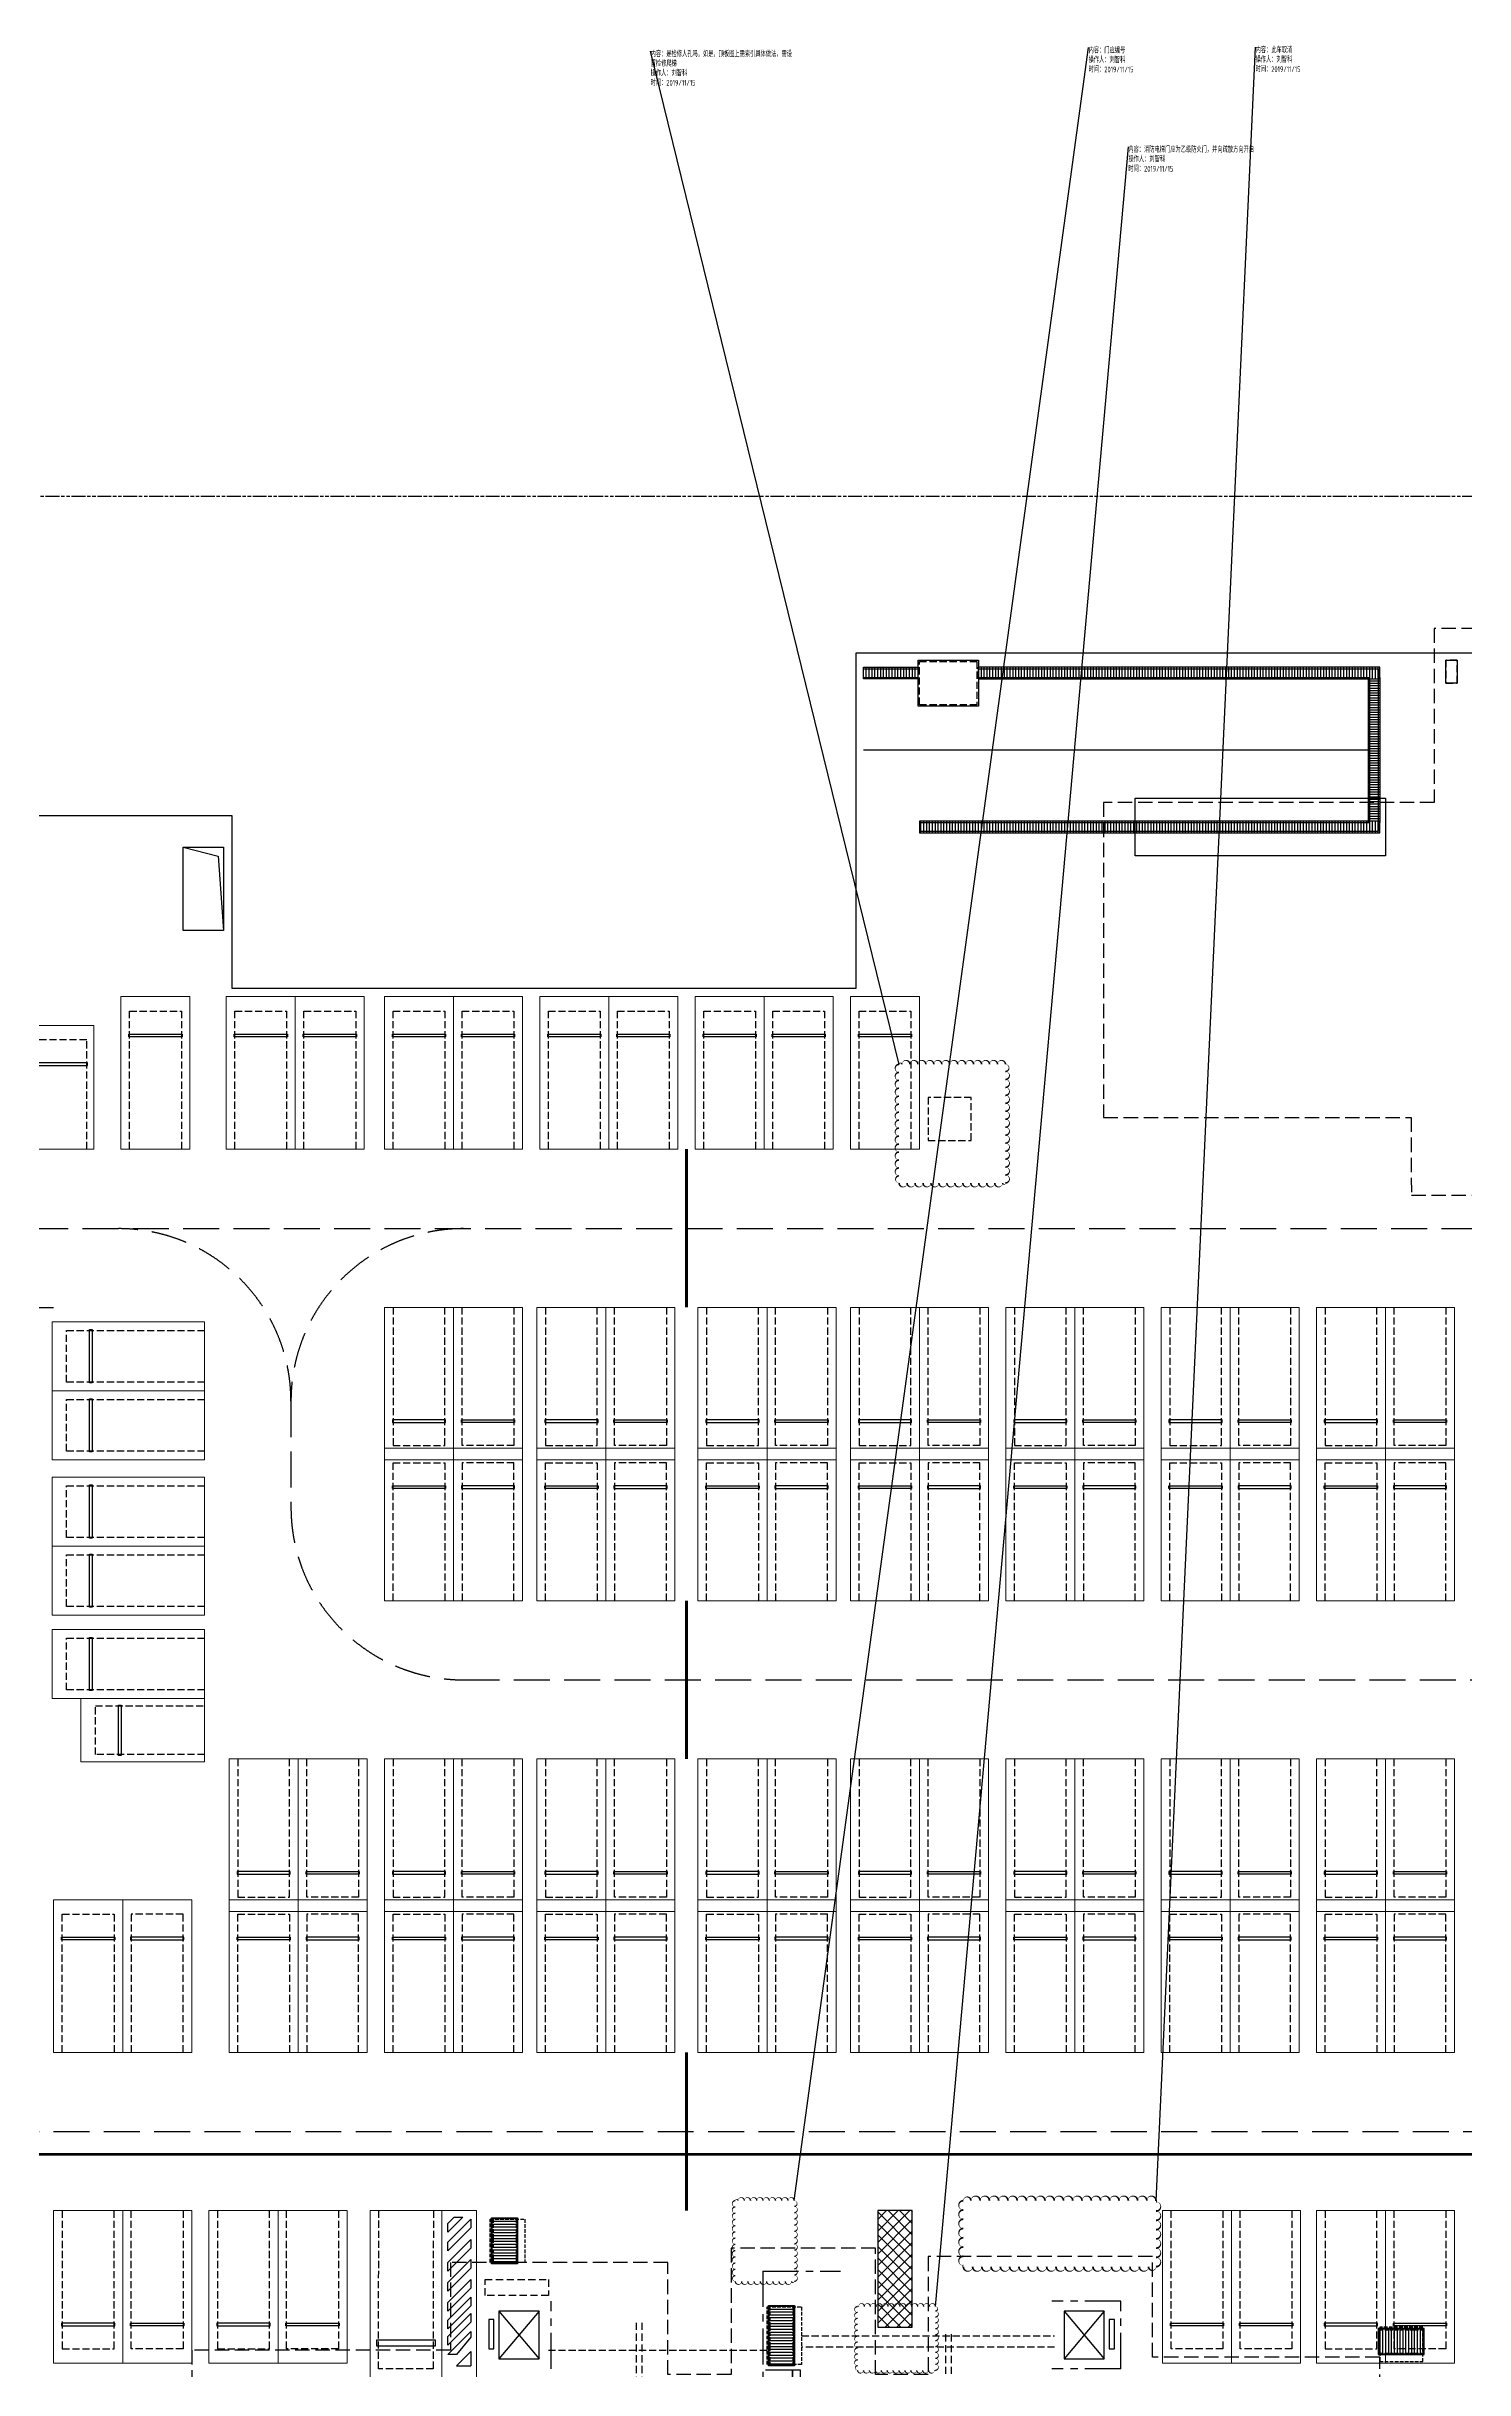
# Model space of a CAD drawing. Extents: x -675211 to 2300048, y 84675 to 2241458.
# Drawn here: x 1016274 to 1065574, y 1124302 to 1205058 of the extents above; entities that cross this region are included whole.
import ezdxf

# ---------------------------------------------------------------- set-up
doc = ezdxf.new("R2010")
doc.units = 0
doc.header["$LTSCALE"] = 1000
doc.header["$MEASUREMENT"] = 0
for name, pattern in [('__DASH', [0.35, 0.25, -0.1]), ('ACAD_ISO09W100', [45, 24, -3, 6, -3, 6, -3]), ('CENTER', [2, 1.25, -0.25, 0.25, -0.25]), ('DASH', [0.35, 0.25, -0.1]), ('HIDDEN', [0.375, 0.25, -0.125])]:
    doc.linetypes.add(name, pattern=pattern)
doc.layers.get('0').update_dxf_attribs({"linetype": 'CONTINUOUS'})
for name, color, linetype in [('666', 7, 'CONTINUOUS'), ('AD-AXIS-AXIS', 1, 'CENTER'), ('AD-INDX', 43, 'CONTINUOUS'), ('AD-SIGN', 195, 'CONTINUOUS'), ('AE-ABOV', 154, 'HIDDEN'), ('AE-DICH-ARCH', 84, 'CONTINUOUS'), ('AE-DOOR-INSD', 61, 'CONTINUOUS'), ('AE-ELEV-4', 251, 'CONTINUOUS'), ('AE-EQPM', 70, 'CONTINUOUS'), ('AE-EQPM-CARS', 66, 'CONTINUOUS'), ('AE-FLOR', 151, 'CONTINUOUS'), ('AE-HDWR', 8, 'CONTINUOUS'), ('AE-PATN-MATE', 8, 'CONTINUOUS'), ('AE-STAR', 51, 'CONTINUOUS'), ('AE-STRU', 150, 'CONTINUOUS'), ('C-XREF-EXT', 7, 'CONTINUOUS'), ('fault', 10, 'CONTINUOUS'), ('P-LIMT', 5, 'ACAD_ISO09W100'), ('verify', 50, 'CONTINUOUS'), ('无障碍车位', 81, 'CONTINUOUS')]:
    doc.layers.add(name, color=color, linetype=linetype)
doc.styles.add('TH-STYLE3', font='tssdeng.shx', dxfattribs={"width": 0.7, "bigfont": 'tssdchn.shx'})
pattern_1 = [(90, (-1062623.9, -1177977.37), (-100, 6e-15), [])]

# ---------------------------------------------------------------- blocks, each defined once
blk = doc.blocks.new('A$C4F090147')
at = {"layer": 'P-LIMT', "ltscale": 0.02}
blk.add_lwpolyline([(0, 141544), (9637, 141544), (156984, 141543), (321695, 141543), (321694, 0), (156984, 1), (53028, 1), (48710, 473), (47897, 749), (44597, 1865), (40880, 4113), (37737, 7111), (35315, 10715), (33727, 14757), (699, 136300), (175, 138899)], close=True, dxfattribs=at)
blk = doc.blocks.new('A$C567F67CB')
at = {"layer": 'AD-AXIS-AXIS'}
for p, q in [((-19850, 4500), (-17150, 4500)), ((-19850, 4500), (-19850, -400)), ((-27200, 1100), (-27200, 3450)), ((-7400, 3450), (-9800, 3450)), ((-7400, 1100), (-7400, 3450)), ((-7400, 1100), (-9800, 1100))]:
    blk.add_line(p, q, dxfattribs=at)
at = {"layer": 'AE-ABOV'}
for p, q in [((-24250, 2700), (-24250, -300)), ((-24050, 2700), (-24050, -300)), ((-13500, 2300), (-13500, -300)), ((-13300, 2300), (-13300, -300))]:
    blk.add_line(p, q, dxfattribs=at)
at = {"layer": 'AE-EQPM'}
for p, q in [((-29200, 2810), (-29375, 2810)), ((-29375, 2810), (-29375, 1790)), ((-29200, 1790), (-29200, 2810)), ((-27625, 3100), (-29025, 3100)), ((-29025, 3100), (-29025, 1450)), ((-27625, 3100), (-29025, 1450)), ((-29025, 3100), (-27625, 1450)), ((-27625, 1450), (-27625, 3100)), ((-7975, 3100), (-9375, 3100)), ((-9375, 3100), (-9375, 1450)), ((-7975, 3100), (-9375, 1450)), ((-9375, 3100), (-7975, 1450)), ((-7975, 1450), (-7975, 3100)), ((-7625, 2810), (-7800, 2810)), ((-7800, 2810), (-7800, 1790)), ((-7625, 1790), (-7625, 2810)), ((-29375, 1790), (-29200, 1790)), ((-7800, 1790), (-7625, 1790)), ((-29025, 1450), (-27625, 1450)), ((-9375, 1450), (-7975, 1450))]:
    blk.add_line(p, q, dxfattribs=at)
at = {"layer": 'AE-STAR'}
blk.add_lwpolyline([(-19750, 1070), (-18810, 1070), (-18810, -301), (-19750, -301)], dxfattribs=at)
blk.add_lwpolyline([(-18810, 1070), (-18550, 1070), (-18550, -301), (-18810, -301)], close=True, dxfattribs=at)
blk = doc.blocks.new('普通车位')
at = {"color": 9, "linetype": 'DASH'}
for p, q in [((-800, 5100), (-800, 300)), ((1000, 300), (1000, 5100)), ((-800, 300), (1000, 300))]:
    blk.add_line(p, q, dxfattribs=at)
at = {"color": 9}
for p, q in [((1025, 1192), (-825, 1192)), ((-825, 1192), (-825, 1100)), ((-825, 1100), (1025, 1100)), ((1025, 1100), (1025, 1192))]:
    blk.add_line(p, q, dxfattribs=at)
at = {"layer": 'AE-EQPM-CARS', "linetype": 'Continuous', "lineweight": 15}
for p, q in [((-1100, -200), (-1100, 5100)), ((-1100, 5100), (1300, 5100)), ((1300, 5100), (1300, -200)), ((1300, -200), (-1100, -200))]:
    blk.add_line(p, q, dxfattribs=at)
blk = doc.blocks.new('wzacw')
at = {"color": 9}
for p, q in [((300, 3400), (600, 3400)), ((300, 3400), (1100, 2600)), ((600, 3400), (1400, 2600)), ((1000, 3400), (1300, 3400)), ((1000, 3400), (1800, 2600)), ((1300, 3400), (2100, 2600)), ((1700, 3400), (2000, 3400)), ((1700, 3400), (2500, 2600)), ((2000, 3400), (2800, 2600)), ((4200, 3400), (4400, 3400)), ((4200, 3400), (5000, 2600)), ((4400, 3400), (5000, 2900)), ((4900, 3400), (5400, 3400)), ((4900, 3400), (5400, 2900)), ((5400, 2900), (5400, 3400)), ((224, 2821), (224, 3121)), ((224, 3121), (745, 2600)), ((224, 2821), (445, 2600)), ((745, 2600), (445, 2600)), ((1400, 2600), (1100, 2600)), ((1400, 2600), (1400, 2600)), ((2100, 2600), (1800, 2600)), ((2800, 2600), (2500, 2600)), ((5000, 2900), (5000, 2600))]:
    blk.add_line(p, q, dxfattribs=at)
for points in [[(2400, 3400), (2700, 3400), (3500, 2600), (3200, 2600)], [(3008, 3400), (3308, 3400), (4108, 2600), (3808, 2600)]]:
    blk.add_lwpolyline(points, close=True, dxfattribs=at)
for points in [[(3580, 3400), (3880, 3400), (4680, 2600), (4380, 2600), (3580, 3400)], [(4700, 2174), (4500, 2174), (4500, 124), (4700, 124), (4700, 2174)]]:
    blk.add_lwpolyline(points, dxfattribs=at)
at = {"color": 9, "linetype": 'DASH', "extrusion": (-1.58936e-13, -1.05893e-07, 1), "elevation": 0}
blk.add_lwpolyline([(0, 2100), (5500, 2098), (5499, 198), (0, 200)], dxfattribs=at)
at = {"layer": 'AE-EQPM-CARS', "linetype": 'Continuous', "lineweight": 15}
for p, q in [((0, -100), (0, 3600)), ((0, 3600), (6000, 3600)), ((6000, 3600), (6000, -100)), ((0, 2400), (6000, 2400)), ((6000, -100), (0, -100))]:
    blk.add_line(p, q, dxfattribs=at)
blk = doc.blocks.new('A$C23DC1FE4')
at = {"color": 9, "linetype": 'DASH'}
for p, q in [((250, 500), (250, 4300)), ((1950, 4300), (1950, 500)), ((1950, 500), (250, 500))]:
    blk.add_line(p, q, dxfattribs=at)
at = {"color": 9, "linetype": 'ByBlock', "ltscale": 1200}
for p, q in [((225, 1300), (225, 1392)), ((225, 1392), (1975, 1392)), ((1975, 1300), (225, 1300)), ((1975, 1392), (1975, 1300))]:
    blk.add_line(p, q, dxfattribs=at)
at = {"layer": 'AE-EQPM-CARS', "linetype": 'Continuous', "lineweight": 15}
for p, q in [((2200, 4300), (0, 4300)), ((0, 4300), (0, 0)), ((2200, 0), (2200, 4300)), ((0, 0), (2200, 0))]:
    blk.add_line(p, q, dxfattribs=at)
blk = doc.blocks.new('车位')
at = {"layer": 'AE-PATN-MATE'}
h = blk.add_hatch(dxfattribs=at)
h.set_pattern_fill('多孔材料', color=256, scale=100)
h.set_pattern_definition([(45, (-94.2, 249.06), (-200.000203, 200.000203), []), (135, (-94.2, 249.06), (-200.000203, -200.000203), [])])
h.paths.add_polyline_path([(1045104, 1125976), (1046304, 1125976), (1046304, 1130027), (1045104, 1130027)])
at = {"layer": 'AD-SIGN'}
blk.add_lwpolyline([(1020954, 1177427), (1022171, 1177115), (1022354, 1174527)], dxfattribs=at)
at = {"layer": 'AE-ABOV'}
for points in [[(1065253, 1183927), (1064853, 1183927), (1064853, 1183127), (1065253, 1183127)], [(1031454, 1127627), (1033654, 1127627), (1033654, 1127077), (1031454, 1127077)]]:
    blk.add_lwpolyline(points, close=True, dxfattribs=at)
at = {"layer": 'AE-DOOR-INSD', "linetype": 'DASH', "const_width": 100}
for points in [[(1038454, 1166927), (1038454, 1161427)], [(1038454, 1151227), (1038454, 1145727)], [(1038454, 1135527), (1038454, 1130027)]]:
    blk.add_lwpolyline(points, dxfattribs=at)
at = {"layer": 'AE-FLOR'}
blk.add_lwpolyline([(1020954, 1177427), (1022354, 1177427), (1022354, 1174527), (1020954, 1174527)], close=True, dxfattribs=at)
at = {"layer": 'AE-FLOR', "linetype": 'DASH'}
blk.add_lwpolyline([(1048354, 1168727), (1046854, 1168727), (1046854, 1167227), (1048354, 1167227)], close=True, dxfattribs=at)
at = {"layer": 'AE-PATN-MATE', "elevation": 0}
blk.add_lwpolyline([(1045104, 1125976), (1046304, 1125976), (1046304, 1130027), (1045104, 1130027)], close=True, dxfattribs=at)
at = {"xscale": -1, "rotation": 180}
blk.add_blockref('A$C23DC1FE4', (1015654, 1171227), dxfattribs=at)
at = {"rotation": 270}
blk.add_blockref('A$C23DC1FE4', (1017404, 1147827, 0), dxfattribs=at)
at = {"layer": 'AE-EQPM-CARS', "linetype": 'Continuous', "lineweight": 15, "extrusion": (3.34151e-07, 2.5814e-20, -1), "zscale": -1, "rotation": 180}
for p in [(-1019894, 1172027), (-1023554, 1172027), (-1025954, 1172027), (-1029054, 1172027), (-1031454, 1172027), (-1034454, 1172027), (-1036854, 1172027), (-1039854, 1172027), (-1042254, 1172027), (-1045254, 1172027), (-1029054, 1156327), (-1034354, 1156327), (-1039954, 1156327), (-1045254, 1156327), (-1050654, 1156327), (-1056054, 1156327), (-1061454, 1156327), (-1017554, 1140627), (-1023654, 1140627), (-1029054, 1140627), (-1034354, 1140627), (-1039954, 1140627), (-1045254, 1140627), (-1050654, 1140627), (-1056054, 1140627), (-1061454, 1140627)]:
    blk.add_blockref('普通车位', p, dxfattribs=at)
at = {"layer": 'AE-EQPM-CARS', "linetype": 'Continuous', "lineweight": 15, "extrusion": (3.34151e-07, -2.5814e-20, -1), "xscale": -1, "zscale": -1}
for p in [(-1029054, 1156327), (-1034354, 1156327), (-1039954, 1156327), (-1045254, 1156327), (-1050654, 1156327), (-1056054, 1156327), (-1061454, 1156327), (-1023654, 1140627), (-1029054, 1140627), (-1034354, 1140627), (-1039954, 1140627), (-1045254, 1140627), (-1050654, 1140627), (-1056054, 1140627), (-1061454, 1140627), (-1017554, 1124927), (-1022954, 1124927), (-1061454, 1124927)]:
    blk.add_blockref('普通车位', p, dxfattribs=at)
at = {"layer": 'AE-EQPM-CARS', "linetype": 'Continuous', "lineweight": 15, "extrusion": (-3.34151e-07, -2.5814e-20, -1), "zscale": -1}
for p in [(-1031654, 1156327), (-1036954, 1156327), (-1042554, 1156327), (-1047854, 1156327), (-1053254, 1156327), (-1058654, 1156327), (-1064054, 1156327), (-1026254, 1140627), (-1031654, 1140627), (-1036954, 1140627), (-1042554, 1140627), (-1047854, 1140627), (-1053254, 1140627), (-1058654, 1140627), (-1064054, 1140627), (-1020154, 1124927), (-1025554, 1124927), (-1056304, 1124927), (-1058704, 1124927), (-1064054, 1124927)]:
    blk.add_blockref('普通车位', p, dxfattribs=at)
at = {"layer": 'AE-EQPM-CARS', "linetype": 'Continuous', "lineweight": 15, "extrusion": (-2.58345e-20, 3.34151e-07, -1), "zscale": -1, "rotation": 90}
for p in [(-1016604, 1159627), (-1016604, 1157227), (-1016604, 1154227), (-1016604, 1151827), (-1016604, 1148927)]:
    blk.add_blockref('普通车位', p, dxfattribs=at)
at = {"layer": 'AE-EQPM-CARS', "linetype": 'Continuous', "lineweight": 15, "extrusion": (-3.34151e-07, 2.5814e-20, -1), "rotation": 180}
for p, xscale, zscale in [((-1031654, 1156327), -1.000000000000356, -1.000000000000356), ((-1036954, 1156327), -1.000000000000143, -1.000000000000143), ((-1042554, 1156327), -1.000000000000143, -1.000000000000143), ((-1047854, 1156327), -1.000000000000356, -1.000000000000356), ((-1053254, 1156327), -1.000000000000356, -1.000000000000356), ((-1058654, 1156327), -1.000000000000356, -1.000000000000356), ((-1064054, 1156327), -1.000000000000356, -1.000000000000356), ((-1020154, 1140627), -1.000000000000141, -1.000000000000141), ((-1026254, 1140627), -1.000000000000143, -1.000000000000143), ((-1031654, 1140627), -1.000000000000356, -1.000000000000356), ((-1036954, 1140627), -1.000000000000143, -1.000000000000143), ((-1042554, 1140627), -1.000000000000143, -1.000000000000143), ((-1047854, 1140627), -1.000000000000356, -1.000000000000356), ((-1053254, 1140627), -1.000000000000356, -1.000000000000356), ((-1058654, 1140627), -1.000000000000356, -1.000000000000356), ((-1064054, 1140627), -1.000000000000356, -1.000000000000356)]:
    blk.add_blockref('普通车位', p, dxfattribs=dict(at, xscale=xscale, zscale=zscale))
at = {"layer": '无障碍车位', "extrusion": (-1.05893e-07, -2.05169e-12, -1), "xscale": -1.00000000000007, "zscale": -1.00000000000007, "rotation": 89.99991614939577}
blk.add_blockref('wzacw', (-1027554, 1130027), dxfattribs=at)
blk = doc.blocks.new('集水坑')
at = {"layer": 'AE-HDWR'}
h = blk.add_hatch(dxfattribs=at)
h.set_pattern_fill('饰面砖', color=256, scale=50)
h.set_pattern_definition([(90, (158493.69, -155186.86), (-100, 6e-15), [])])
h.paths.add_polyline_path([(1022958, 1204964), (1025058, 1204964), (1025058, 1204064), (1022958, 1204064)])
at = {"layer": 'AE-FLOR', "linetype": '__DASH', "ltscale": 0.5}
for p, q in [((1023008, 1204914), (1025008, 1204914)), ((1023008, 1204114), (1025008, 1204114))]:
    blk.add_line(p, q, dxfattribs=at)
at = {"layer": 'AE-FLOR'}
for points in [[(1022958, 1204964), (1025058, 1204964), (1025058, 1204064), (1022958, 1204064)], [(1022983, 1204939), (1025033, 1204939), (1025033, 1204089), (1022983, 1204089)]]:
    blk.add_lwpolyline(points, close=True, dxfattribs=at)
at = {"layer": 'AE-FLOR', "linetype": '__DASH', "ltscale": 0.5}
blk.add_lwpolyline([(1023008, 1205214), (1025008, 1205214), (1025008, 1204014), (1023008, 1204014)], close=True, dxfattribs=at)
blk = doc.blocks.new('地库集水井151212')
at = {"layer": 'AE-HDWR'}
h = blk.add_hatch(dxfattribs=at)
h.set_pattern_fill('饰面砖', color=256, scale=50, angle=-90)
h.set_pattern_definition([(9e-15, (229281.88, 2262261.46), (-2e-14, 100), [])])
h.paths.add_polyline_path([(993024, 1207338), (993024, 1205738), (992124, 1205738), (992124, 1207338)])
at = {"layer": 'AE-FLOR', "linetype": '__DASH', "ltscale": 0.5}
for p, q in [((992174, 1207288), (992174, 1205788)), ((992974, 1207288), (992974, 1205788))]:
    blk.add_line(p, q, dxfattribs=at)
at = {"layer": 'AE-FLOR', "linetype": '__DASH'}
blk.add_line((993024, 1207288), (993024, 1205788), dxfattribs=at)
at = {"layer": 'AE-FLOR', "ltscale": 0.5}
for points in [[(993024, 1207338), (993024, 1205738), (992124, 1205738), (992124, 1207338)], [(993004, 1207318), (993004, 1205758), (992144, 1205758), (992144, 1207318)]]:
    blk.add_lwpolyline(points, close=True, dxfattribs=at)
at = {"layer": 'AE-FLOR', "linetype": '__DASH', "ltscale": 0.5}
blk.add_lwpolyline([(992074, 1207288), (993274, 1207288), (993274, 1205788), (992074, 1205788)], close=True, dxfattribs=at)
blk = doc.blocks.new('集水井03')
at = {"layer": 'AE-FLOR'}
blk.add_lwpolyline([(882317, 1181328), (882317, 1179228), (880717, 1179228), (880717, 1181328)], close=True, dxfattribs=at)
at = {"layer": 'AE-FLOR', "linetype": '__DASH'}
blk.add_lwpolyline([(882267, 1181278), (882267, 1179278), (880767, 1179278), (880767, 1181278)], close=True, dxfattribs=at)
blk = doc.blocks.new('A$C2E4D3B6A')
at = {"layer": 'AE-HDWR'}
h = blk.add_hatch(dxfattribs=at)
h.set_pattern_fill('饰面砖', color=256, scale=50)
h.set_pattern_definition(pattern_1)
h.paths.add_polyline_path([(-17950, 5750), (-16051, 5750), (-16051, 5350), (-17950, 5350)])
h = blk.add_hatch(dxfattribs=at)
h.set_pattern_fill('饰面砖', color=256, scale=50)
h.set_pattern_definition(pattern_1)
h.paths.add_polyline_path([(0, 5750), (-13951, 5750), (-13951, 5350), (0, 5350)])
h = blk.add_hatch(dxfattribs=at)
h.set_pattern_fill('玻璃', color=256, scale=70)
h.set_pattern_definition([(0, (-1062623.895, -1177643.37), (0, 84), [])])
h.paths.add_polyline_path([(-400, 5350), (0, 5350), (0, 400), (-400, 400)])
h = blk.add_hatch(dxfattribs=at)
h.set_pattern_fill('饰面砖', color=256, scale=50)
h.set_pattern_definition([(90, (-1062623.93, -1183327.49), (-100, 6e-15), [])])
h.paths.add_polyline_path([(0, 400), (-16000, 400), (-16000, 0), (0, 0)])
at = {"layer": 'AE-FLOR'}
for p, q in [((-17950, 5700), (-16051, 5700)), ((-13951, 5700), (-50, 5700)), ((-50, 5700), (-50, 50)), ((-17950, 5400), (-16051, 5400)), ((-13951, 5400), (-350, 5400)), ((-350, 5400), (-350, 350)), ((-16000, 350), (-350, 350)), ((-16000, 50), (-50, 50))]:
    blk.add_line(p, q, dxfattribs=at)
at = {"layer": 'AE-HDWR'}
for p, q in [((-400, 5400), (-400, 350)), ((0, 5400), (0, 350))]:
    blk.add_line(p, q, dxfattribs=at)
for points in [[(-17950, 5750), (-16051, 5750), (-16051, 5350), (-17950, 5350)], [(0, 5750), (-13951, 5750), (-13951, 5350), (0, 5350)], [(0, 400), (-16000, 400), (-16000, 0), (0, 0)]]:
    blk.add_lwpolyline(points, close=True, dxfattribs=at)
at = {"rotation": 90}
blk.add_blockref('集水井03', (1165278, -876317), dxfattribs=at)

msp = doc.modelspace()

# ---------------------------------------------------------------- linework, layer by layer
msp.add_lwpolyline([(962124, 1172327), (985324, 1172327), (985324, 1178327), (996324, 1178327), (996324, 1184027), (999424, 1184027), (999424, 1183127), (1001774, 1183127), (1001774, 1178427), (1006124, 1178427), (1006124, 1181227), (1006474, 1181227), (1006474, 1183627), (1008824, 1183627), (1008824, 1184227), (1011924, 1184227), (1011924, 1178327), (1022724, 1178327), (1022724, 1172327), (1044424, 1172327), (1044424, 1183977), (1068423, 1183977)])
at = {"layer": '666', "elevation": 0}
msp.add_lwpolyline([(1054123, 1178927), (1062824, 1178927), (1062824, 1176928), (1054123, 1176928)], close=True, dxfattribs=at)
at = {"layer": 'AD-INDX', "linetype": 'DASH', "ltscale": 10, "const_width": 100}
msp.add_lwpolyline([(896540, 1131782), (1218870, 1131782)], dxfattribs=at)
at = {"layer": 'AD-SIGN', "linetype": 'DASH', "ltscale": 5}
for p, q in [((996524, 1163963), (1121874, 1163963)), ((1030774, 1148277), (1121874, 1148277)), ((1002524, 1132577), (1121874, 1132577))]:
    msp.add_line(p, q, dxfattribs=at)
msp.add_lwpolyline([(1024774, 1157963), (1024774, 1154277)], dxfattribs=at)
for centre, start, end in [((1018774, 1157963), 0, 90), ((1030774, 1157963), 90, 180), ((1030774, 1154277), 180, 270)]:
    msp.add_arc(centre, 6000, start, end, dxfattribs=at)
at = {"layer": 'AE-DICH-ARCH', "linetype": 'DASH', "flags": 128}
for points in [[(1033723, 1124978), (1041325, 1124978)], [(1042525, 1125478), (1051323, 1125478)], [(1051323, 1125078), (1042525, 1125078)]]:
    msp.add_lwpolyline(points, dxfattribs=at)
at = {"layer": 'AE-ELEV-4'}
msp.add_line((1011524, 1161227), (1016524, 1161227), dxfattribs=at)
at = {"layer": 'AE-FLOR'}
msp.add_line((1044674, 1180602), (1062224, 1180602), dxfattribs=at)
at = {"layer": 'AE-STRU', "linetype": '__DASH', "ltscale": 2, "elevation": 0}
msp.add_lwpolyline([(1063724, 1165127), (1082223, 1165127), (1082223, 1167827), (1093973, 1167827), (1093973, 1179227), (1081723, 1179227), (1081723, 1185027), (1074323, 1185027), (1074323, 1179227), (1071573, 1179227), (1071573, 1184827), (1064523, 1184827), (1064523, 1178777), (1053023, 1178777), (1053023, 1167827), (1063723, 1167827)], close=True, dxfattribs=at)
at = {"layer": 'AE-STRU', "linetype": '__DASH', "ltscale": 2}
msp.add_lwpolyline([(1021324, 1113127), (1062624, 1113127), (1062624, 1124727), (1054724, 1124727), (1054724, 1128227), (1046924, 1128227), (1046924, 1124127), (1045099, 1124127), (1045099, 1128527), (1040074, 1128527), (1040074, 1124127), (1037874, 1124127), (1037874, 1128027), (1030324, 1128027), (1030324, 1124977), (1021324, 1124977)], close=True, dxfattribs=at)
at = {"layer": 'C-XREF-EXT'}
msp.add_lwpolyline([(1064923, 1183727), (1065323, 1183727), (1065323, 1182927), (1064923, 1182927)], close=True, dxfattribs=at)
at = {"layer": 'fault'}
for p, q in [((1045917, 1169673), (1037278, 1204897)), ((1054850, 1130172), (1058308, 1205036))]:
    msp.add_line(p, q, dxfattribs=at)
for points in [[(1045917, 1169673, 59.5, 1, 1), (1045917, 1169396, 59.5, 1, 1), (1045917, 1169119, 59.5, 1, 1), (1045917, 1168843, 59.5, 1, 1), (1045917, 1168566, 59.5, 1, 1), (1045917, 1168289, 59.5, 1, 1), (1045917, 1168012, 59.5, 1, 1), (1045917, 1167735, 59.5, 1, 1), (1045917, 1167458, 59.5, 1, 1), (1045917, 1167181, 59.5, 1, 1), (1045917, 1166904, 59.5, 1, 1), (1045917, 1166627, 59.5, 1, 1), (1045917, 1166350, 59.5, 1, 1), (1045917, 1166074, 59.5, 1, 1), (1045917, 1165797, 59.5, 1, 1), (1045917, 1165550, 59.5, 1, 1), (1046194, 1165550, 59.5, 1, 1), (1046471, 1165550, 59.5, 1, 1), (1046748, 1165550, 59.5, 1, 1), (1047024, 1165550, 59.5, 1, 1), (1047301, 1165550, 59.5, 1, 1), (1047578, 1165550, 59.5, 1, 1), (1047855, 1165550, 59.5, 1, 1), (1048132, 1165550, 59.5, 1, 1), (1048409, 1165550, 59.5, 1, 1), (1048686, 1165550, 59.5, 1, 1), (1048963, 1165550, 59.5, 1, 1), (1049240, 1165550, 59.5, 1, 1), (1049517, 1165550, 59.5, 1, 1), (1049614, 1165550, 59.5, 1, 1), (1049614, 1165827, 59.5, 1, 1), (1049614, 1166104, 59.5, 1, 1), (1049614, 1166381, 59.5, 1, 1), (1049614, 1166658, 59.5, 1, 1), (1049614, 1166935, 59.5, 1, 1), (1049614, 1167211, 59.5, 1, 1), (1049614, 1167488, 59.5, 1, 1), (1049614, 1167765, 59.5, 1, 1), (1049614, 1168042, 59.5, 1, 1), (1049614, 1168319, 59.5, 1, 1), (1049614, 1168596, 59.5, 1, 1), (1049614, 1168873, 59.5, 1, 1), (1049614, 1169150, 59.5, 1, 1), (1049614, 1169427, 59.5, 1, 1), (1049614, 1169673, 59.5, 1, 1), (1049337, 1169673, 59.5, 1, 1), (1049060, 1169673, 59.5, 1, 1), (1048783, 1169673, 59.5, 1, 1), (1048506, 1169673, 59.5, 1, 1), (1048229, 1169673, 59.5, 1, 1), (1047953, 1169673, 59.5, 1, 1), (1047676, 1169673, 59.5, 1, 1), (1047399, 1169673, 59.5, 1, 1), (1047122, 1169673, 59.5, 1, 1), (1046845, 1169673, 59.5, 1, 1), (1046568, 1169673, 59.5, 1, 1), (1046291, 1169673, 59.5, 1, 1), (1046014, 1169673, 59.5, 1, 1)], [(1048150, 1130172, 65.6, 1, 1), (1048150, 1129850, 65.6, 1, 1), (1048150, 1129528, 65.6, 1, 1), (1048150, 1129206, 65.6, 1, 1), (1048150, 1128884, 65.6, 1, 1), (1048150, 1128562, 65.6, 1, 1), (1048150, 1128240, 65.6, 1, 1), (1048150, 1127919, 65.6, 1, 1), (1048150, 1127878, 65.6, 1, 1), (1048471, 1127878, 65.6, 1, 1), (1048793, 1127878, 65.6, 1, 1), (1049115, 1127878, 65.6, 1, 1), (1049437, 1127878, 65.6, 1, 1), (1049759, 1127878, 65.6, 1, 1), (1050081, 1127878, 65.6, 1, 1), (1050403, 1127878, 65.6, 1, 1), (1050725, 1127878, 65.6, 1, 1), (1051047, 1127878, 65.6, 1, 1), (1051368, 1127878, 65.6, 1, 1), (1051690, 1127878, 65.6, 1, 1), (1052012, 1127878, 65.6, 1, 1), (1052334, 1127878, 65.6, 1, 1), (1052656, 1127878, 65.6, 1, 1), (1052978, 1127878, 65.6, 1, 1), (1053300, 1127878, 65.6, 1, 1), (1053622, 1127878, 65.6, 1, 1), (1053944, 1127878, 65.6, 1, 1), (1054266, 1127878, 65.6, 1, 1), (1054587, 1127878, 65.6, 1, 1), (1054850, 1127878, 65.6, 1, 1), (1054850, 1128200, 65.6, 1, 1), (1054850, 1128522, 65.6, 1, 1), (1054850, 1128844, 65.6, 1, 1), (1054850, 1129166, 65.6, 1, 1), (1054850, 1129488, 65.6, 1, 1), (1054850, 1129810, 65.6, 1, 1), (1054850, 1130132, 65.6, 1, 1), (1054850, 1130172, 65.6, 1, 1), (1054528, 1130172, 65.6, 1, 1), (1054206, 1130172, 65.6, 1, 1), (1053884, 1130172, 65.6, 1, 1), (1053562, 1130172, 65.6, 1, 1), (1053240, 1130172, 65.6, 1, 1), (1052918, 1130172, 65.6, 1, 1), (1052596, 1130172, 65.6, 1, 1), (1052274, 1130172, 65.6, 1, 1), (1051952, 1130172, 65.6, 1, 1), (1051631, 1130172, 65.6, 1, 1), (1051309, 1130172, 65.6, 1, 1), (1050987, 1130172, 65.6, 1, 1), (1050665, 1130172, 65.6, 1, 1), (1050343, 1130172, 65.6, 1, 1), (1050021, 1130172, 65.6, 1, 1), (1049699, 1130172, 65.6, 1, 1), (1049377, 1130172, 65.6, 1, 1), (1049055, 1130172, 65.6, 1, 1), (1048734, 1130172, 65.6, 1, 1), (1048412, 1130172, 65.6, 1, 1)]]:
    msp.add_lwpolyline(points, format="xyseb", close=True, dxfattribs=at)
at = {"layer": 'verify'}
for p, q in [((1042270, 1130173), (1052504, 1205025)), ((1047179, 1126493), (1053887, 1201574))]:
    msp.add_line(p, q, dxfattribs=at)
for points in [[(1040224, 1130173, 49.4, 1, 1), (1040224, 1129956, 49.4, 1, 1), (1040224, 1129739, 49.4, 1, 1), (1040224, 1129522, 49.4, 1, 1), (1040224, 1129305, 49.4, 1, 1), (1040224, 1129088, 49.4, 1, 1), (1040224, 1128871, 49.4, 1, 1), (1040224, 1128654, 49.4, 1, 1), (1040224, 1128437, 49.4, 1, 1), (1040224, 1128220, 49.4, 1, 1), (1040224, 1128003, 49.4, 1, 1), (1040224, 1127786, 49.4, 1, 1), (1040224, 1127569, 49.4, 1, 1), (1040224, 1127368, 49.4, 1, 1), (1040441, 1127368, 49.4, 1, 1), (1040658, 1127368, 49.4, 1, 1), (1040875, 1127368, 49.4, 1, 1), (1041092, 1127368, 49.4, 1, 1), (1041309, 1127368, 49.4, 1, 1), (1041526, 1127368, 49.4, 1, 1), (1041743, 1127368, 49.4, 1, 1), (1041960, 1127368, 49.4, 1, 1), (1042177, 1127368, 49.4, 1, 1), (1042270, 1127368, 49.4, 1, 1), (1042270, 1127585, 49.4, 1, 1), (1042270, 1127802, 49.4, 1, 1), (1042270, 1128019, 49.4, 1, 1), (1042270, 1128236, 49.4, 1, 1), (1042270, 1128453, 49.4, 1, 1), (1042270, 1128670, 49.4, 1, 1), (1042270, 1128887, 49.4, 1, 1), (1042270, 1129104, 49.4, 1, 1), (1042270, 1129321, 49.4, 1, 1), (1042270, 1129538, 49.4, 1, 1), (1042270, 1129755, 49.4, 1, 1), (1042270, 1129972, 49.4, 1, 1), (1042270, 1130173, 49.4, 1, 1), (1042053, 1130173, 49.4, 1, 1), (1041836, 1130173, 49.4, 1, 1), (1041619, 1130173, 49.4, 1, 1), (1041402, 1130173, 49.4, 1, 1), (1041185, 1130173, 49.4, 1, 1), (1040968, 1130173, 49.4, 1, 1), (1040751, 1130173, 49.4, 1, 1), (1040534, 1130173, 49.4, 1, 1), (1040317, 1130173, 49.4, 1, 1)], [(1044472, 1126493, 49.5, 1, 1), (1044472, 1126287, 49.5, 1, 1), (1044472, 1126081, 49.5, 1, 1), (1044472, 1125876, 49.5, 1, 1), (1044472, 1125670, 49.5, 1, 1), (1044472, 1125464, 49.5, 1, 1), (1044472, 1125259, 49.5, 1, 1), (1044472, 1125053, 49.5, 1, 1), (1044472, 1124847, 49.5, 1, 1), (1044472, 1124641, 49.5, 1, 1), (1044472, 1124436, 49.5, 1, 1), (1044472, 1124279, 49.5, 1, 1), (1044678, 1124279, 49.5, 1, 1), (1044884, 1124279, 49.5, 1, 1), (1045090, 1124279, 49.5, 1, 1), (1045295, 1124279, 49.5, 1, 1), (1045501, 1124279, 49.5, 1, 1), (1045707, 1124279, 49.5, 1, 1), (1045913, 1124279, 49.5, 1, 1), (1046118, 1124279, 49.5, 1, 1), (1046324, 1124279, 49.5, 1, 1), (1046530, 1124279, 49.5, 1, 1), (1046735, 1124279, 49.5, 1, 1), (1046941, 1124279, 49.5, 1, 1), (1047147, 1124279, 49.5, 1, 1), (1047179, 1124279, 49.5, 1, 1), (1047179, 1124484, 49.5, 1, 1), (1047179, 1124690, 49.5, 1, 1), (1047179, 1124896, 49.5, 1, 1), (1047179, 1125101, 49.5, 1, 1), (1047179, 1125307, 49.5, 1, 1), (1047179, 1125513, 49.5, 1, 1), (1047179, 1125719, 49.5, 1, 1), (1047179, 1125924, 49.5, 1, 1), (1047179, 1126130, 49.5, 1, 1), (1047179, 1126336, 49.5, 1, 1), (1047179, 1126493, 49.5, 1, 1), (1046974, 1126493, 49.5, 1, 1), (1046768, 1126493, 49.5, 1, 1), (1046562, 1126493, 49.5, 1, 1), (1046357, 1126493, 49.5, 1, 1), (1046151, 1126493, 49.5, 1, 1), (1045945, 1126493, 49.5, 1, 1), (1045739, 1126493, 49.5, 1, 1), (1045534, 1126493, 49.5, 1, 1), (1045328, 1126493, 49.5, 1, 1), (1045122, 1126493, 49.5, 1, 1), (1044916, 1126493, 49.5, 1, 1), (1044711, 1126493, 49.5, 1, 1), (1044505, 1126493, 49.5, 1, 1)]]:
    msp.add_lwpolyline(points, format="xyseb", close=True, dxfattribs=at)

# ---------------------------------------------------------------- block references
at = {"color": 1}
msp.add_blockref('车位', (70, -200), dxfattribs=at)
msp.add_blockref('A$C2E4D3B6A', (1062624, 1177727))
at = {"layer": 'C-XREF-EXT'}
for name, p in [('A$C4F090147', (892309, 1047885)), ('地库集水井151212', (39625, -77760)), ('A$C567F67CB', (1061024, 1123227, 0))]:
    msp.add_blockref(name, p, dxfattribs=at)
at = {"layer": 'C-XREF-EXT', "rotation": 270}
msp.add_blockref('集水坑', (-162689, 2149486), dxfattribs=at)
at = {"layer": 'C-XREF-EXT', "xscale": -1, "rotation": 90}
msp.add_blockref('地库集水井151212', (2269911, 2117851), dxfattribs=at)

# ---------------------------------------------------------------- texts
at = {"layer": 'fault', "char_height": 200, "width": 5000, "attachment_point": 1, "style": 'TH-STYLE3'}
for s, insert in [('内容：是检修人孔吗，如是，顶板图上需索引具体做法，需设置检修爬梯^M^J操作人：刘智科^M^J时间：2019/11/15', (1037278, 1204897)), ('内容：此车取消^M^J操作人：刘智科^M^J时间：2019/11/15', (1058308, 1205036))]:
    msp.add_mtext(s, dxfattribs=dict(at, insert=insert))
at = {"layer": 'verify', "char_height": 200, "width": 5000, "attachment_point": 1, "style": 'TH-STYLE3'}
for s, insert in [('内容：门应编号^M^J操作人：刘智科^M^J时间：2019/11/15', (1052504, 1205025)), ('内容：消防电梯门应为乙级防火门，并向疏散方向开启^M^J操作人：刘智科^M^J时间：2019/11/15', (1053887, 1201574))]:
    msp.add_mtext(s, dxfattribs=dict(at, insert=insert))

doc.saveas('drawing.dxf')
